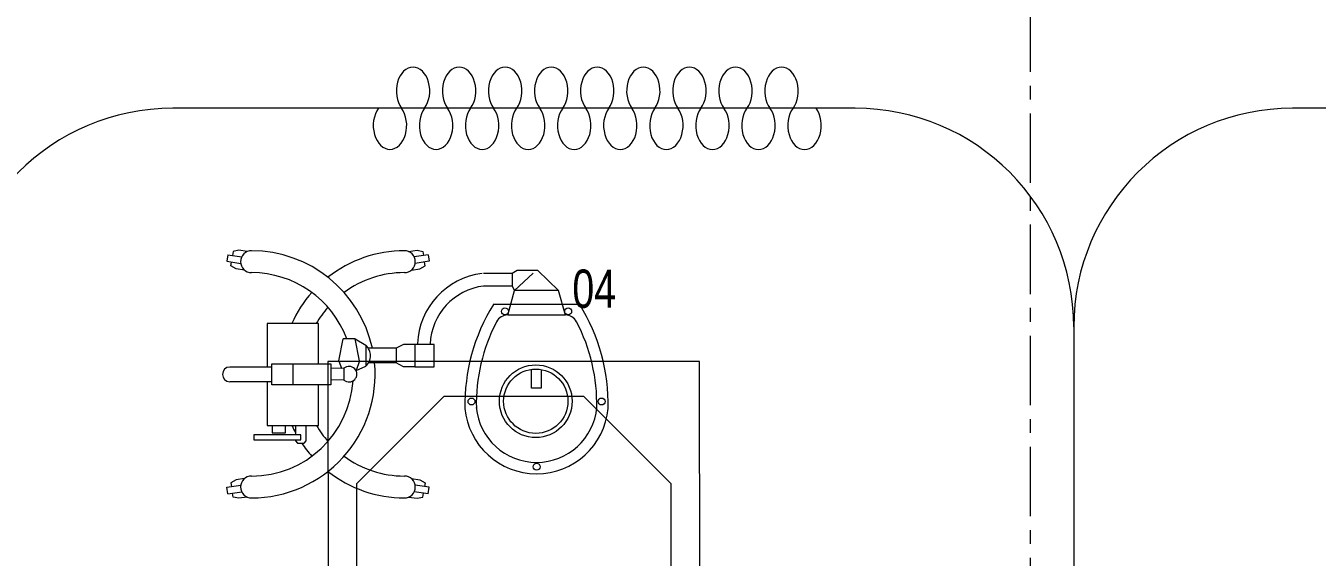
# Model space of a CAD drawing. Header units: millimetres. Extents: x 26027 to 581921, y 7230 to 233891.
# Drawn here: x 492901 to 495854, y 138734 to 139949 of the extents above; entities that cross this region are included whole.
import ezdxf

# ---------------------------------------------------------------- set-up
doc = ezdxf.new("R2010")
doc.units = ezdxf.units.MM
doc.header["$LTSCALE"] = 5
doc.linetypes.add('CENTER', pattern=[50.8, 31.75, -6.35, 6.35, -6.35])
doc.layers.get('0').update_dxf_attribs({"color": 252})
doc.layers.add('axes', color=252, linetype='Continuous')
doc.layers.add('Medical Equipment and Furniture', color=252, linetype='Continuous', lineweight=0)
doc.layers.add('Medical Equipment and Furniture1', color=252, linetype='Continuous', lineweight=5)
doc.styles.add('X3G_ENTITY_257CFD', font='swisscl.ttf', dxfattribs={"height": 200})

# ---------------------------------------------------------------- blocks, each defined once
blk = doc.blocks.new('HF16786E-P')
at = {"layer": 'Medical Equipment and Furniture1'}
for p, q in [((0, 0.425), (-2.14, 0.425)), ((-2.14, 0.425), (-2.14, -0.425)), ((-1.86, 0.36), (-2.06, 0.16)), ((-0.28, 0.36), (-1.86, 0.36)), ((-2.06, 0.16), (-2.06, -0.16)), ((-2.06, -0.16), (-1.86, -0.36)), ((-1.86, -0.36), (-0.28, -0.36)), ((-2.14, -0.425), (0, -0.425))]:
    blk.add_line(p, q, dxfattribs=at)
blk = doc.blocks.new('mobile light')
at = {"layer": 'Medical Equipment and Furniture'}
for p, q in [((1882.58, -498.29), (1882.35, -499.8)), ((1882.58, -498.29), (1885.78, -498.78)), ((1883.78, -497.56), (1883.65, -498.45)), ((1885.1, -497.29), (1883.78, -497.56)), ((1887.04, -497.59), (1885.1, -497.29)), ((1923.94, -497.59), (1925.88, -497.29)), ((1928.41, -498.29), (1925.2, -498.78)), ((1925.88, -497.29), (1927.2, -497.56)), ((1927.2, -497.56), (1927.33, -498.45)), ((1928.41, -498.29), (1928.63, -499.8)), ((1882.35, -499.8), (1885.55, -500.28)), ((1883.28, -500.85), (1883.42, -499.96)), ((1884.47, -501.5), (1883.28, -500.85)), ((1886.4, -501.79), (1884.47, -501.5)), ((1924.58, -501.79), (1926.52, -501.5)), ((1928.63, -499.8), (1925.43, -500.28)), ((1926.52, -501.5), (1927.7, -500.85)), ((1927.7, -500.85), (1927.56, -499.96)), ((1948.76, -501.94), (1947.59, -502.62)), ((1953.47, -501.94), (1948.76, -501.94)), ((1958.23, -506.5), (1953.47, -501.94)), ((1947.59, -502.62), (1941.09, -502.62)), ((1947.59, -502.62), (1947.59, -505.45)), ((1948.15, -506.5), (1952.41, -502.55)), ((1947.59, -505.45), (1941.09, -505.45)), ((1946.6, -512.08), (1948.15, -506.5)), ((1947.59, -505.45), (1948.15, -506.5)), ((1958.23, -506.5), (1948.15, -506.5)), ((1959.78, -512.08), (1958.23, -506.5)), ((1963.08, -509.67), (1943.3, -509.67)), ((1959.78, -512.08), (1946.6, -512.08)), ((1908.01, -522.53), (1909, -517.55)), ((1911.69, -517.55), (1909, -517.55)), ((1912.69, -522.53), (1911.69, -517.55)), ((1911.69, -517.55), (1914.17, -518.99)), ((1914.17, -518.99), (1914.17, -523.77)), ((1921.08, -519.69), (1914.74, -519.69)), ((1922.73, -518.8), (1921.08, -519.69)), ((1921.08, -519.69), (1921.08, -523.01)), ((1921.08, -519.69), (1921.08, -523.01)), ((1925.38, -518.8), (1922.73, -518.8)), ((1908.01, -522.53), (1908.62, -524.28)), ((1912.69, -522.53), (1911.9, -524.78)), ((1892.68, -523.97), (1883.05, -523.97)), ((1892.68, -528.06), (1892.68, -523.24)), ((1892.68, -523.24), (1906.16, -523.24)), ((1897.5, -528.06), (1897.5, -523.24)), ((1906.16, -523.24), (1906.16, -528.06)), ((1909.15, -524.25), (1906.16, -524.32)), ((1909.15, -524.25), (1909.15, -526.94)), ((1911.9, -524.78), (1914.17, -523.77)), ((1921.08, -523.01), (1914.77, -523.01)), ((1922.73, -523.93), (1921.08, -523.04)), ((1925.38, -523.93), (1922.73, -523.93)), ((1892.68, -527.34), (1883.05, -527.34)), ((1906.16, -528.06), (1892.68, -528.06)), ((1909.15, -526.94), (1906.16, -526.87)), ((1882.35, -551.47), (1885.55, -550.99)), ((1882.58, -552.98), (1882.35, -551.47)), ((1884.47, -549.77), (1883.28, -550.42)), ((1883.28, -550.42), (1883.42, -551.31)), ((1886.4, -549.48), (1884.47, -549.77)), ((1924.58, -549.48), (1926.52, -549.77)), ((1928.63, -551.47), (1925.43, -550.99)), ((1926.52, -549.77), (1927.7, -550.42)), ((1927.7, -550.42), (1927.56, -551.31)), ((1928.41, -552.98), (1928.63, -551.47)), ((1882.58, -552.98), (1885.78, -552.5)), ((1883.78, -553.71), (1883.65, -552.82)), ((1885.1, -553.98), (1883.78, -553.71)), ((1887.04, -553.69), (1885.1, -553.98)), ((1923.94, -553.69), (1925.88, -553.98)), ((1928.41, -552.98), (1925.2, -552.5)), ((1925.88, -553.98), (1927.2, -553.71)), ((1927.2, -553.71), (1927.33, -552.82))]:
    blk.add_line(p, q, dxfattribs=at)
for points in [[(1903.33, -523.24), (1903.33, -514.02), (1891.61, -514.02), (1891.61, -523.97)], [(1954.27, -524.55), (1954.27, -528.82), (1952.05, -528.82), (1952.05, -524.5)], [(1891.61, -527.34), (1891.61, -537.34), (1903.33, -537.34), (1903.33, -528.06)], [(1892.74, -537.34), (1892.74, -539.04), (1895.76, -539.04), (1895.76, -537.34)], [(1898.05, -537.34), (1898.05, -539.5)], [(1898.05, -540.63), (1898.05, -540.87), (1898.53, -541.35), (1900.02, -541.35), (1900.5, -540.87), (1900.5, -537.34)]]:
    blk.add_lwpolyline(points, dxfattribs=at)
for points in [[(1929.78, -518.8), (1925.38, -518.8), (1925.38, -523.93), (1929.78, -523.93)], [(1899.3, -539.5), (1888.5, -539.5), (1888.5, -540.63), (1899.3, -540.63)]]:
    blk.add_lwpolyline(points, close=True, dxfattribs=at)
for centre, radius in [((1945.96, -511.25), 0.793), ((1960.42, -511.25), 0.793), ((1953.01, -531.79), 8.32), ((1953.01, -531.79), 7.35), ((1938.31, -531.85), 0.793), ((1968.07, -531.85), 0.793), ((1953.19, -546.77), 0.793)]:
    blk.add_circle(centre, radius, dxfattribs=at)
for centre, radius, start, end in [((1888.02, -499.89), 2.5, 90, 270), ((1888.02, -525.64), 28.25, 12.1463, 90), ((1922.96, -525.64), 28.25, 90, 128.2073), ((1922.96, -499.89), 2.5, 270, 90), ((1888.02, -525.64), 23.25, 20.3387, 90), ((1922.96, -525.64), 23.25, 90, 126.3743), ((1942.82, -519.31), 16.86, 97.1293, 177.6115), ((1922.96, -525.64), 28.25, 138.4974, 155.7305), ((1942.82, -519.31), 13.97, 97.1293, 177.6115), ((1922.96, -525.64), 23.25, 138.7224, 150.0382), ((1980.13, -532.49), 43.32, 148.2167, 181.2501), ((1926.25, -532.49), 43.32, 358.7499, 31.7833), ((1980.13, -532.49), 40.72, 152.4092, 181.2501), ((1946.6, -514.96), 2.89, 90, 152.4092), ((1959.78, -514.96), 2.89, 27.5908, 90), ((1926.25, -532.49), 40.72, 358.7499, 27.5908), ((1911.94, -521.38), 3.27, 313.0112, 46.9888), ((1883.05, -525.65), 1.68, 90, 270), ((1888.02, -525.64), 28.25, 270, 5.3386), ((1910.32, -525.6), 1.78, 229.0673, 130.9327), ((1888.02, -525.64), 23.25, 270, 356.3184), ((1953.19, -531.93), 16.44, 185.2361, 354.7639), ((1953.19, -531.93), 13.84, 185.2361, 354.7639), ((1922.96, -525.64), 28.25, 204.483, 208.105), ((1922.96, -525.64), 23.25, 210.2349, 221.2776), ((1922.96, -525.64), 28.25, 213.7985, 221.5026), ((1922.96, -525.64), 23.25, 233.6257, 270), ((1888.02, -551.39), 2.5, 90, 270), ((1922.96, -525.64), 28.25, 231.7927, 270), ((1922.96, -551.39), 2.5, 270, 90)]:
    blk.add_arc(centre, radius, start, end, dxfattribs=at)
blk = doc.blocks.new('CURTAIN')
for centre, start, end in [((-0.3386, 0.0395), 313.5684, 226.4316), ((-0.1881, 0.0395), 313.5684, 226.4316), ((-0.0376, 0.0395), 313.5684, 226.4316), ((0.1129, 0.0395), 313.5684, 226.4316), ((0.2633, 0.0395), 313.5684, 226.4316), ((0.4138, 0.0395), 313.5684, 226.4316), ((0.5643, 0.0395), 313.5684, 226.4316), ((0.7148, 0.0395), 313.5684, 226.4316), ((0.8653, 0.0395), 313.5684, 226.4316), ((0.0376, -0.0395), 133.5684, 46.4316), ((0.1881, -0.0395), 133.5684, 46.4316), ((0.3386, -0.0395), 133.5684, 46.4316), ((0.4891, -0.0395), 133.5684, 46.4316), ((0.6396, -0.0395), 133.5684, 46.4316), ((0.79, -0.0395), 133.5684, 46.4316), ((0.9405, -0.0395), 133.5684, 46.4316), ((-0.4138, -0.0395), 133.5684, 46.4316), ((-0.2633, -0.0395), 133.5684, 46.4316), ((-0.1129, -0.0395), 133.5684, 46.4316)]:
    blk.add_arc(centre, 0.0546, start, end)

msp = doc.modelspace()

# ---------------------------------------------------------------- linework, layer by layer
at = {"layer": 'axes', "linetype": 'CENTER', "lineweight": 0}
msp.add_line((495198.8, 120285.6, 0), (495198.8, 210035.3, 0), dxfattribs=at)
at = {"layer": 'Medical Equipment and Furniture'}
for p, q in [((494797.6, 139760.3, 0), (493237.6, 139760.3, 0)), ((497357.6, 139760.3, 0), (495797.6, 139760.3, 0)), ((495297.6, 139260.3, 0), (495297.6, 136760.3, 0))]:
    msp.add_line(p, q, dxfattribs=at)
for centre, start, end in [((493237.6, 139260.3, 0), 90, 180), ((494797.6, 139260.3, 0), 0, 90), ((495797.6, 139260.3, 0), 90, 180)]:
    msp.add_arc(centre, 500, start, end, dxfattribs=at)

# ---------------------------------------------------------------- block references
at = {"layer": 'Medical Equipment and Furniture', "extrusion": (6.38299e-11, 1.26698e-09, -1), "xscale": -699.9999999767327, "yscale": 1000, "zscale": 1000, "rotation": 0.01407011184905826}
msp.add_blockref('CURTAIN', (-494023.6, 139760.3, 0), dxfattribs=at)
at = {"layer": 'Medical Equipment and Furniture', "xscale": 10, "yscale": 10, "zscale": 10}
msp.add_blockref('mobile light', (474537.2, 144408.4, 0), dxfattribs=at)
at = {"layer": 'Medical Equipment and Furniture', "lineweight": 0, "xscale": 1000, "yscale": 1000, "zscale": 1000, "rotation": 270.0149936594165}
msp.add_blockref('HF16786E-P', (494017.6, 137041.4, 0), dxfattribs=at)

# ---------------------------------------------------------------- texts
at = {"layer": 'Medical Equipment and Furniture', "insert": (494200.9, 139391.5, 0), "char_height": 87.47, "attachment_point": 2, "style": 'X3G_ENTITY_257CFD'}
msp.add_mtext('04', dxfattribs=at)

doc.saveas('drawing.dxf')
